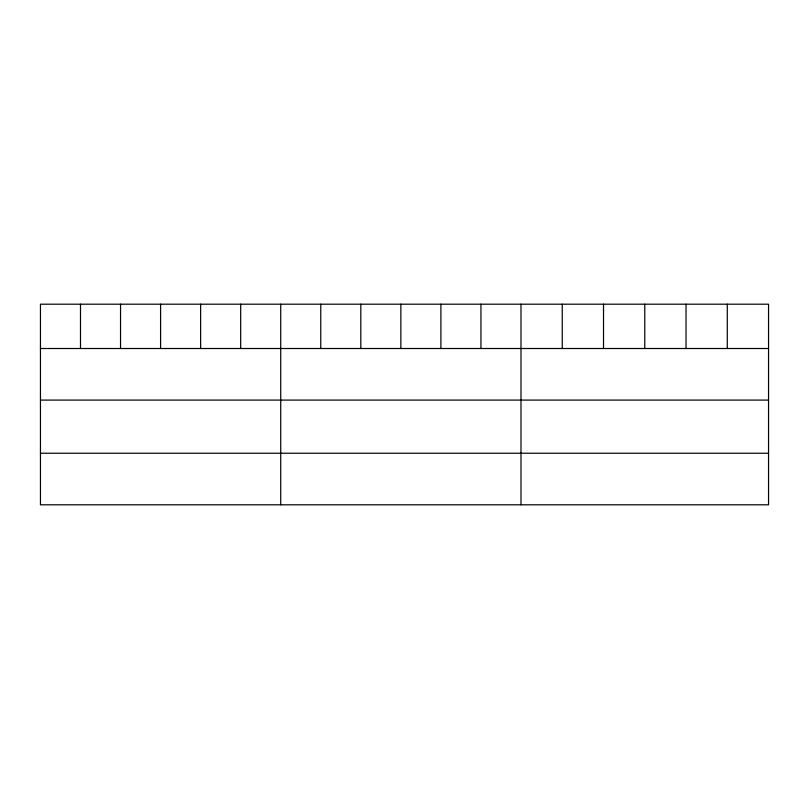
<?xml version="1.0" encoding="UTF-8"?>
<svg xmlns="http://www.w3.org/2000/svg" width="809" height="809" viewBox="0 0 809 809"><rect width="100%" height="100%" fill="white"/><g stroke="black" fill="none" stroke-linecap="round" stroke-linejoin="round"><path stroke-width="1.21" d="M768.55 348.507L768.55 504.806L40.45 504.806L40.45 304.194L768.55 304.194L768.55 348.507L40.45 348.507M40.45 400.091L768.55 400.091M40.45 453.232L768.55 453.232M727.291 304.194L727.291 348.507M686.032 304.194L686.032 348.507M644.773 304.194L644.773 348.507M603.514 304.194L603.514 348.507M562.255 304.194L562.255 348.507M520.996 304.194L520.996 504.806M480.951 304.194L480.951 348.507M440.905 304.194L440.905 348.507M400.859 304.194L400.859 348.507M360.814 304.194L360.814 348.507M320.768 304.194L320.768 348.507M280.723 304.194L280.723 504.806M240.678 304.194L240.678 348.507M200.632 304.194L200.632 348.507M160.587 304.194L160.587 348.507M120.541 304.194L120.541 348.507M80.495 304.194L80.495 348.507"/></g></svg>
